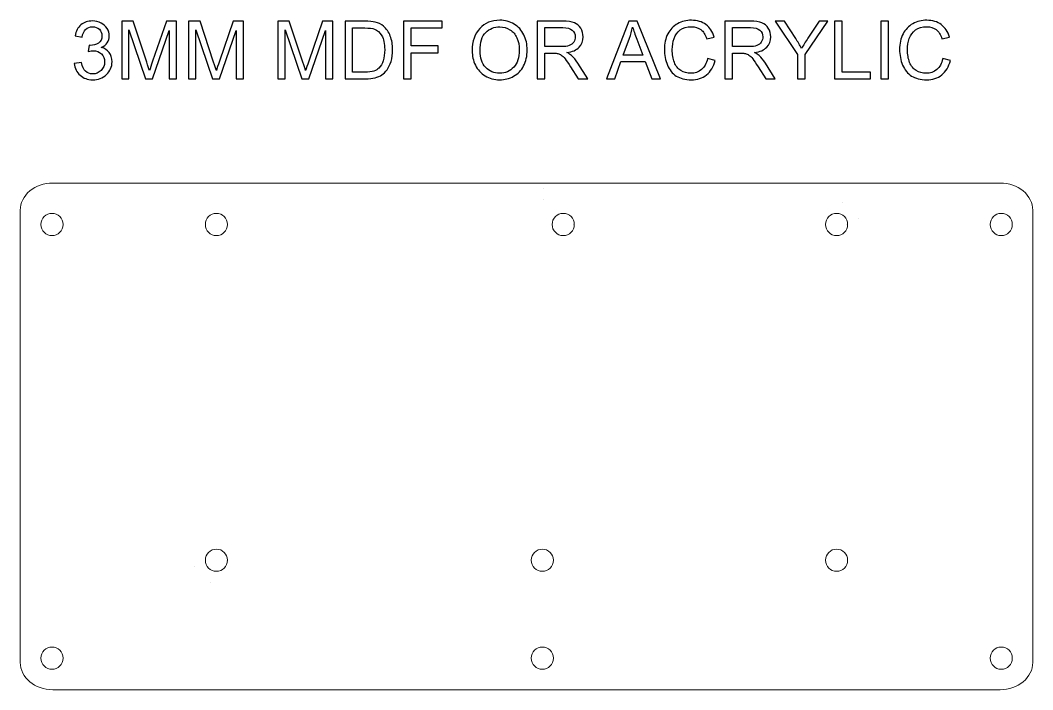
# Model space of a CAD drawing. Header units: millimetres. Extents: x 235 to 559, y -903 to 202.
# Drawn here: x 237.4 to 557.4, y -9 to 202.3 of the extents above; entities that cross this region are included whole.
import ezdxf

# ---------------------------------------------------------------- set-up
doc = ezdxf.new("R2010")
doc.units = ezdxf.units.MM
doc.header["$MEASUREMENT"] = 0
doc.layers.add('Layer 1', color=7, linetype='Continuous')

msp = doc.modelspace()

# ---------------------------------------------------------------- linework, layer by layer
at = {"layer": 'Layer 1', "color": 250}
for points, knots in [([(254.5215, 188.6838), (254.5215, 188.6838), (256.7567, 188.9886), (256.7567, 188.9886), (257.0149, 187.7186), (257.4467, 186.8042), (258.0606, 186.2454), (258.6744, 185.6866), (259.4279, 185.4072), (260.3212, 185.4072), (261.3795, 185.4072), (262.2727, 185.7713), (262.9924, 186.4994), (263.7121, 187.2275), (264.0719, 188.1292), (264.0719, 189.2045), (264.0719, 190.229), (263.7375, 191.0756), (263.0644, 191.7445), (262.3955, 192.4091), (261.5446, 192.7436), (260.5074, 192.7436), (260.0841, 192.7436), (259.5592, 192.6589), (258.9284, 192.4938), (258.9284, 192.4938), (259.1782, 194.4496), (259.1782, 194.4496), (259.3263, 194.4327), (259.4491, 194.4242), (259.538, 194.4242), (260.4947, 194.4242), (261.3499, 194.674), (262.1161, 195.1693), (262.8781, 195.6646), (263.2591, 196.4266), (263.2591, 197.4553), (263.2591, 198.2723), (262.9797, 198.9496), (262.4251, 199.4873), (261.8706, 200.0249), (261.1551, 200.2916), (260.2788, 200.2916), (259.4068, 200.2916), (258.6829, 200.0164), (258.1029, 199.4661), (257.5229, 198.9158), (257.1504, 198.0903), (256.9853, 196.9896), (256.9853, 196.9896), (254.7501, 197.396), (254.7501, 197.396), (255.0253, 198.8946), (255.6433, 200.0588), (256.6128, 200.8843), (257.578, 201.7098), (258.7845, 202.1204), (260.2238, 202.1204), (261.2144, 202.1204), (262.1288, 201.9087), (262.9628, 201.4812), (263.801, 201.0578), (264.4402, 200.4779), (264.8805, 199.7455), (265.325, 199.0089), (265.5451, 198.23), (265.5451, 197.4045), (265.5451, 196.6213), (265.3334, 195.9101), (264.9143, 195.2666), (264.491, 194.6232), (263.8645, 194.1109), (263.039, 193.7299), (264.1142, 193.4844), (264.9482, 192.9679), (265.5451, 192.1848), (266.1378, 191.4058), (266.4341, 190.4237), (266.4341, 189.2511), (266.4341, 187.6636), (265.8541, 186.3131), (264.6984, 185.2082), (263.5385, 184.1033), (262.0738, 183.553), (260.3042, 183.553), (258.7083, 183.553), (257.3832, 184.0314), (256.3291, 184.9839), (255.2708, 185.9364), (254.6697, 187.1683), (254.5215, 188.6838)], [0, 0, 0, 0, 0.03333333, 0.03333333, 0.03333333, 0.06666667, 0.06666667, 0.06666667, 0.1, 0.1, 0.1, 0.13333333, 0.13333333, 0.13333333, 0.16666667, 0.16666667, 0.16666667, 0.2, 0.2, 0.2, 0.23333333, 0.23333333, 0.23333333, 0.26666667, 0.26666667, 0.26666667, 0.3, 0.3, 0.3, 0.33333333, 0.33333333, 0.33333333, 0.36666667, 0.36666667, 0.36666667, 0.4, 0.4, 0.4, 0.43333333, 0.43333333, 0.43333333, 0.46666667, 0.46666667, 0.46666667, 0.5, 0.5, 0.5, 0.53333333, 0.53333333, 0.53333333, 0.56666667, 0.56666667, 0.56666667, 0.6, 0.6, 0.6, 0.63333333, 0.63333333, 0.63333333, 0.66666667, 0.66666667, 0.66666667, 0.7, 0.7, 0.7, 0.73333333, 0.73333333, 0.73333333, 0.76666667, 0.76666667, 0.76666667, 0.8, 0.8, 0.8, 0.83333333, 0.83333333, 0.83333333, 0.86666667, 0.86666667, 0.86666667, 0.9, 0.9, 0.9, 0.93333333, 0.93333333, 0.93333333, 0.96666667, 0.96666667, 0.96666667, 1, 1, 1, 1]), ([(269.4863, 183.8578), (269.4863, 183.8578), (269.4863, 202.0442), (269.4863, 202.0442), (269.4863, 202.0442), (273.0931, 202.0442), (273.0931, 202.0442), (273.0931, 202.0442), (277.3942, 189.1706), (277.3942, 189.1706), (277.7921, 187.9726), (278.08, 187.0751), (278.262, 186.4782), (278.4694, 187.1386), (278.7954, 188.1123), (279.2357, 189.395), (279.2357, 189.395), (283.6129, 202.0442), (283.6129, 202.0442), (283.6129, 202.0442), (286.8345, 202.0442), (286.8345, 202.0442), (286.8345, 202.0442), (286.8345, 183.8578), (286.8345, 183.8578), (286.8345, 183.8578), (284.5231, 183.8578), (284.5231, 183.8578), (284.5231, 183.8578), (284.5231, 199.0724), (284.5231, 199.0724), (284.5231, 199.0724), (279.2145, 183.8578), (279.2145, 183.8578), (279.2145, 183.8578), (277.047, 183.8578), (277.047, 183.8578), (277.047, 183.8578), (271.7977, 199.3518), (271.7977, 199.3518), (271.7977, 199.3518), (271.7977, 183.8578), (271.7977, 183.8578), (271.7977, 183.8578), (269.4863, 183.8578), (269.4863, 183.8578)], [0, 0, 0, 0, 0.06666667, 0.06666667, 0.06666667, 0.13333333, 0.13333333, 0.13333333, 0.2, 0.2, 0.2, 0.26666667, 0.26666667, 0.26666667, 0.33333333, 0.33333333, 0.33333333, 0.4, 0.4, 0.4, 0.46666667, 0.46666667, 0.46666667, 0.53333333, 0.53333333, 0.53333333, 0.6, 0.6, 0.6, 0.66666667, 0.66666667, 0.66666667, 0.73333333, 0.73333333, 0.73333333, 0.8, 0.8, 0.8, 0.86666667, 0.86666667, 0.86666667, 0.93333333, 0.93333333, 0.93333333, 1, 1, 1, 1]), ([(290.6445, 183.8578), (290.6445, 183.8578), (290.6445, 202.0442), (290.6445, 202.0442), (290.6445, 202.0442), (294.2513, 202.0442), (294.2513, 202.0442), (294.2513, 202.0442), (298.5524, 189.1706), (298.5524, 189.1706), (298.9503, 187.9726), (299.2382, 187.0751), (299.4202, 186.4782), (299.6276, 187.1386), (299.9536, 188.1123), (300.3939, 189.395), (300.3939, 189.395), (304.7711, 202.0442), (304.7711, 202.0442), (304.7711, 202.0442), (307.9927, 202.0442), (307.9927, 202.0442), (307.9927, 202.0442), (307.9927, 183.8578), (307.9927, 183.8578), (307.9927, 183.8578), (305.6813, 183.8578), (305.6813, 183.8578), (305.6813, 183.8578), (305.6813, 199.0724), (305.6813, 199.0724), (305.6813, 199.0724), (300.3727, 183.8578), (300.3727, 183.8578), (300.3727, 183.8578), (298.2052, 183.8578), (298.2052, 183.8578), (298.2052, 183.8578), (292.9559, 199.3518), (292.9559, 199.3518), (292.9559, 199.3518), (292.9559, 183.8578), (292.9559, 183.8578), (292.9559, 183.8578), (290.6445, 183.8578), (290.6445, 183.8578)], [0, 0, 0, 0, 0.06666667, 0.06666667, 0.06666667, 0.13333333, 0.13333333, 0.13333333, 0.2, 0.2, 0.2, 0.26666667, 0.26666667, 0.26666667, 0.33333333, 0.33333333, 0.33333333, 0.4, 0.4, 0.4, 0.46666667, 0.46666667, 0.46666667, 0.53333333, 0.53333333, 0.53333333, 0.6, 0.6, 0.6, 0.66666667, 0.66666667, 0.66666667, 0.73333333, 0.73333333, 0.73333333, 0.8, 0.8, 0.8, 0.86666667, 0.86666667, 0.86666667, 0.93333333, 0.93333333, 0.93333333, 1, 1, 1, 1]), ([(318.8597, 183.8578), (318.8597, 183.8578), (318.8597, 202.0442), (318.8597, 202.0442), (318.8597, 202.0442), (322.4665, 202.0442), (322.4665, 202.0442), (322.4665, 202.0442), (326.7676, 189.1706), (326.7676, 189.1706), (327.1655, 187.9726), (327.4534, 187.0751), (327.6354, 186.4782), (327.8428, 187.1386), (328.1688, 188.1123), (328.6091, 189.395), (328.6091, 189.395), (332.9863, 202.0442), (332.9863, 202.0442), (332.9863, 202.0442), (336.2079, 202.0442), (336.2079, 202.0442), (336.2079, 202.0442), (336.2079, 183.8578), (336.2079, 183.8578), (336.2079, 183.8578), (333.8965, 183.8578), (333.8965, 183.8578), (333.8965, 183.8578), (333.8965, 199.0724), (333.8965, 199.0724), (333.8965, 199.0724), (328.5879, 183.8578), (328.5879, 183.8578), (328.5879, 183.8578), (326.4204, 183.8578), (326.4204, 183.8578), (326.4204, 183.8578), (321.1711, 199.3518), (321.1711, 199.3518), (321.1711, 199.3518), (321.1711, 183.8578), (321.1711, 183.8578), (321.1711, 183.8578), (318.8597, 183.8578), (318.8597, 183.8578)], [0, 0, 0, 0, 0.06666667, 0.06666667, 0.06666667, 0.13333333, 0.13333333, 0.13333333, 0.2, 0.2, 0.2, 0.26666667, 0.26666667, 0.26666667, 0.33333333, 0.33333333, 0.33333333, 0.4, 0.4, 0.4, 0.46666667, 0.46666667, 0.46666667, 0.53333333, 0.53333333, 0.53333333, 0.6, 0.6, 0.6, 0.66666667, 0.66666667, 0.66666667, 0.73333333, 0.73333333, 0.73333333, 0.8, 0.8, 0.8, 0.86666667, 0.86666667, 0.86666667, 0.93333333, 0.93333333, 0.93333333, 1, 1, 1, 1]), ([(340.0687, 183.8578), (340.0687, 183.8578), (340.0687, 202.0442), (340.0687, 202.0442), (340.0687, 202.0442), (346.334, 202.0442), (346.334, 202.0442), (347.748, 202.0442), (348.8275, 201.9595), (349.5725, 201.786), (350.6139, 201.5447), (351.5029, 201.1086), (352.2395, 200.4821), (353.2005, 199.6693), (353.9159, 198.6364), (354.3901, 197.3748), (354.8684, 196.1133), (355.1055, 194.6697), (355.1055, 193.0484), (355.1055, 191.6683), (354.9446, 190.4449), (354.6229, 189.3781), (354.3012, 188.3113), (353.8863, 187.4265), (353.3825, 186.728), (352.8745, 186.0295), (352.3242, 185.4792), (351.7231, 185.0812), (351.1262, 184.6791), (350.4023, 184.3743), (349.5556, 184.1668), (348.7047, 183.9594), (347.731, 183.8578), (346.6304, 183.8578), (346.6304, 183.8578), (340.0687, 183.8578), (340.0687, 183.8578)], [0, 0, 0, 0, 0.08333333, 0.08333333, 0.08333333, 0.16666667, 0.16666667, 0.16666667, 0.25, 0.25, 0.25, 0.33333333, 0.33333333, 0.33333333, 0.41666667, 0.41666667, 0.41666667, 0.5, 0.5, 0.5, 0.58333333, 0.58333333, 0.58333333, 0.66666667, 0.66666667, 0.66666667, 0.75, 0.75, 0.75, 0.83333333, 0.83333333, 0.83333333, 0.91666667, 0.91666667, 0.91666667, 1, 1, 1, 1]), ([(358.5387, 183.8578), (358.5387, 183.8578), (358.5387, 202.0442), (358.5387, 202.0442), (358.5387, 202.0442), (370.8069, 202.0442), (370.8069, 202.0442), (370.8069, 202.0442), (370.8069, 199.9106), (370.8069, 199.9106), (370.8069, 199.9106), (360.9517, 199.9106), (360.9517, 199.9106), (360.9517, 199.9106), (360.9517, 194.2464), (360.9517, 194.2464), (360.9517, 194.2464), (369.4861, 194.2464), (369.4861, 194.2464), (369.4861, 194.2464), (369.4861, 192.1128), (369.4861, 192.1128), (369.4861, 192.1128), (360.9517, 192.1128), (360.9517, 192.1128), (360.9517, 192.1128), (360.9517, 183.8578), (360.9517, 183.8578), (360.9517, 183.8578), (358.5387, 183.8578), (358.5387, 183.8578)], [0, 0, 0, 0, 0.1, 0.1, 0.1, 0.2, 0.2, 0.2, 0.3, 0.3, 0.3, 0.4, 0.4, 0.4, 0.5, 0.5, 0.5, 0.6, 0.6, 0.6, 0.7, 0.7, 0.7, 0.8, 0.8, 0.8, 0.9, 0.9, 0.9, 1, 1, 1, 1]), ([(380.2473, 192.7097), (380.2473, 195.7238), (381.0601, 198.086), (382.6815, 199.7921), (384.3028, 201.4981), (386.3941, 202.349), (388.9595, 202.349), (390.6401, 202.349), (392.1514, 201.9468), (393.5019, 201.1467), (394.8481, 200.3466), (395.8768, 199.229), (396.5837, 197.7939), (397.2907, 196.3631), (397.6463, 194.7375), (397.6463, 192.9214), (397.6463, 191.0799), (397.2738, 189.4289), (396.5287, 187.9768), (395.7836, 186.5206), (394.7295, 185.4199), (393.3664, 184.6748), (391.999, 183.9255), (390.5258, 183.553), (388.9468, 183.553), (387.2323, 183.553), (385.7041, 183.9679), (384.3536, 184.7934), (383.0074, 185.6189), (381.983, 186.7449), (381.2887, 188.1758), (380.5944, 189.6024), (380.2473, 191.1137), (380.2473, 192.7097)], [0, 0, 0, 0, 0.09090909, 0.09090909, 0.09090909, 0.18181818, 0.18181818, 0.18181818, 0.27272727, 0.27272727, 0.27272727, 0.36363636, 0.36363636, 0.36363636, 0.45454545, 0.45454545, 0.45454545, 0.54545455, 0.54545455, 0.54545455, 0.63636364, 0.63636364, 0.63636364, 0.72727273, 0.72727273, 0.72727273, 0.81818182, 0.81818182, 0.81818182, 0.90909091, 0.90909091, 0.90909091, 1, 1, 1, 1]), ([(400.7917, 183.8578), (400.7917, 183.8578), (400.7917, 202.0442), (400.7917, 202.0442), (400.7917, 202.0442), (408.852, 202.0442), (408.852, 202.0442), (410.4733, 202.0442), (411.7052, 201.8791), (412.5477, 201.5531), (413.3901, 201.2272), (414.0632, 200.6514), (414.567, 199.8259), (415.0707, 199.0004), (415.3205, 198.086), (415.3205, 197.087), (415.3205, 195.7958), (414.9014, 194.7078), (414.0674, 193.8231), (413.2335, 192.9383), (411.9465, 192.3795), (410.2024, 192.1382), (410.8416, 191.8334), (411.3242, 191.5286), (411.6544, 191.2323), (412.3572, 190.5888), (413.0218, 189.7802), (413.6441, 188.8108), (413.6441, 188.8108), (416.7895, 183.8578), (416.7895, 183.8578), (416.7895, 183.8578), (413.7838, 183.8578), (413.7838, 183.8578), (413.7838, 183.8578), (411.3793, 187.6424), (411.3793, 187.6424), (410.6808, 188.7388), (410.1008, 189.5728), (409.6478, 190.1528), (409.1906, 190.7327), (408.7842, 191.1349), (408.4244, 191.3677), (408.0688, 191.5963), (407.7005, 191.7572), (407.328, 191.8503), (407.057, 191.9054), (406.6125, 191.935), (405.9902, 191.935), (405.9902, 191.935), (403.2047, 191.935), (403.2047, 191.935), (403.2047, 191.935), (403.2047, 183.8578), (403.2047, 183.8578), (403.2047, 183.8578), (400.7917, 183.8578), (400.7917, 183.8578)], [0, 0, 0, 0, 0.05263158, 0.05263158, 0.05263158, 0.10526316, 0.10526316, 0.10526316, 0.15789474, 0.15789474, 0.15789474, 0.21052632, 0.21052632, 0.21052632, 0.26315789, 0.26315789, 0.26315789, 0.31578947, 0.31578947, 0.31578947, 0.36842105, 0.36842105, 0.36842105, 0.42105263, 0.42105263, 0.42105263, 0.47368421, 0.47368421, 0.47368421, 0.52631579, 0.52631579, 0.52631579, 0.57894737, 0.57894737, 0.57894737, 0.63157895, 0.63157895, 0.63157895, 0.68421053, 0.68421053, 0.68421053, 0.73684211, 0.73684211, 0.73684211, 0.78947368, 0.78947368, 0.78947368, 0.84210526, 0.84210526, 0.84210526, 0.89473684, 0.89473684, 0.89473684, 0.94736842, 0.94736842, 0.94736842, 1, 1, 1, 1]), ([(422.7457, 183.8578), (422.7457, 183.8578), (429.7222, 202.0442), (429.7222, 202.0442), (429.7222, 202.0442), (432.3681, 202.0442), (432.3681, 202.0442), (432.3681, 202.0442), (439.7722, 183.8578), (439.7722, 183.8578), (439.7722, 183.8578), (437.0332, 183.8578), (437.0332, 183.8578), (437.0332, 183.8578), (434.9292, 189.3696), (434.9292, 189.3696), (434.9292, 189.3696), (427.2711, 189.3696), (427.2711, 189.3696), (427.2711, 189.3696), (425.2984, 183.8578), (425.2984, 183.8578), (425.2984, 183.8578), (422.7457, 183.8578), (422.7457, 183.8578)], [0, 0, 0, 0, 0.125, 0.125, 0.125, 0.25, 0.25, 0.25, 0.375, 0.375, 0.375, 0.5, 0.5, 0.5, 0.625, 0.625, 0.625, 0.75, 0.75, 0.75, 0.875, 0.875, 0.875, 1, 1, 1, 1]), ([(454.6354, 190.2374), (454.6354, 190.2374), (457.0484, 189.6278), (457.0484, 189.6278), (456.5446, 187.6509), (455.6387, 186.148), (454.3306, 185.1109), (453.0225, 184.0737), (451.4223, 183.553), (449.53, 183.553), (447.5742, 183.553), (445.9825, 183.9509), (444.7548, 184.751), (443.5271, 185.5469), (442.5958, 186.7026), (441.9566, 188.2139), (441.3173, 189.7294), (440.9956, 191.3508), (440.9956, 193.0865), (440.9956, 194.9788), (441.3554, 196.6298), (442.0793, 198.0395), (442.8032, 199.4492), (443.8319, 200.5202), (445.1654, 201.2526), (446.4989, 201.9849), (447.9679, 202.349), (449.5681, 202.349), (451.3884, 202.349), (452.9167, 201.8876), (454.1528, 200.9605), (455.3932, 200.0334), (456.2568, 198.7337), (456.7436, 197.0573), (456.7436, 197.0573), (454.3814, 196.4985), (454.3814, 196.4985), (453.9623, 197.8193), (453.3485, 198.7845), (452.5484, 199.3857), (451.7483, 199.991), (450.7407, 200.2916), (449.5258, 200.2916), (448.133, 200.2916), (446.9646, 199.9572), (446.029, 199.2883), (445.0935, 198.6194), (444.4331, 197.7177), (444.0563, 196.5917), (443.6753, 195.4614), (443.4848, 194.2972), (443.4848, 193.0992), (443.4848, 191.554), (443.7092, 190.2036), (444.1579, 189.0521), (444.6066, 187.8964), (445.3051, 187.037), (446.2534, 186.4655), (447.2017, 185.894), (448.2261, 185.6104), (449.331, 185.6104), (450.6772, 185.6104), (451.8118, 185.9999), (452.7431, 186.7746), (453.6744, 187.5535), (454.3052, 188.705), (454.6354, 190.2374)], [0, 0, 0, 0, 0.04545455, 0.04545455, 0.04545455, 0.09090909, 0.09090909, 0.09090909, 0.13636364, 0.13636364, 0.13636364, 0.18181818, 0.18181818, 0.18181818, 0.22727273, 0.22727273, 0.22727273, 0.27272727, 0.27272727, 0.27272727, 0.31818182, 0.31818182, 0.31818182, 0.36363636, 0.36363636, 0.36363636, 0.40909091, 0.40909091, 0.40909091, 0.45454545, 0.45454545, 0.45454545, 0.5, 0.5, 0.5, 0.54545455, 0.54545455, 0.54545455, 0.59090909, 0.59090909, 0.59090909, 0.63636364, 0.63636364, 0.63636364, 0.68181818, 0.68181818, 0.68181818, 0.72727273, 0.72727273, 0.72727273, 0.77272727, 0.77272727, 0.77272727, 0.81818182, 0.81818182, 0.81818182, 0.86363636, 0.86363636, 0.86363636, 0.90909091, 0.90909091, 0.90909091, 0.95454545, 0.95454545, 0.95454545, 1, 1, 1, 1]), ([(460.0752, 183.8578), (460.0752, 183.8578), (460.0752, 202.0442), (460.0752, 202.0442), (460.0752, 202.0442), (468.1355, 202.0442), (468.1355, 202.0442), (469.7568, 202.0442), (470.9887, 201.8791), (471.8312, 201.5531), (472.6736, 201.2272), (473.3467, 200.6514), (473.8505, 199.8259), (474.3542, 199.0004), (474.604, 198.086), (474.604, 197.087), (474.604, 195.7958), (474.1849, 194.7078), (473.3509, 193.8231), (472.517, 192.9383), (471.23, 192.3795), (469.4859, 192.1382), (470.1251, 191.8334), (470.6077, 191.5286), (470.9379, 191.2323), (471.6407, 190.5888), (472.3053, 189.7802), (472.9276, 188.8108), (472.9276, 188.8108), (476.073, 183.8578), (476.073, 183.8578), (476.073, 183.8578), (473.0673, 183.8578), (473.0673, 183.8578), (473.0673, 183.8578), (470.6628, 187.6424), (470.6628, 187.6424), (469.9643, 188.7388), (469.3843, 189.5728), (468.9313, 190.1528), (468.4741, 190.7327), (468.0677, 191.1349), (467.7079, 191.3677), (467.3523, 191.5963), (466.984, 191.7572), (466.6115, 191.8503), (466.3405, 191.9054), (465.896, 191.935), (465.2737, 191.935), (465.2737, 191.935), (462.4882, 191.935), (462.4882, 191.935), (462.4882, 191.935), (462.4882, 183.8578), (462.4882, 183.8578), (462.4882, 183.8578), (460.0752, 183.8578), (460.0752, 183.8578)], [0, 0, 0, 0, 0.05263158, 0.05263158, 0.05263158, 0.10526316, 0.10526316, 0.10526316, 0.15789474, 0.15789474, 0.15789474, 0.21052632, 0.21052632, 0.21052632, 0.26315789, 0.26315789, 0.26315789, 0.31578947, 0.31578947, 0.31578947, 0.36842105, 0.36842105, 0.36842105, 0.42105263, 0.42105263, 0.42105263, 0.47368421, 0.47368421, 0.47368421, 0.52631579, 0.52631579, 0.52631579, 0.57894737, 0.57894737, 0.57894737, 0.63157895, 0.63157895, 0.63157895, 0.68421053, 0.68421053, 0.68421053, 0.73684211, 0.73684211, 0.73684211, 0.78947368, 0.78947368, 0.78947368, 0.84210526, 0.84210526, 0.84210526, 0.89473684, 0.89473684, 0.89473684, 0.94736842, 0.94736842, 0.94736842, 1, 1, 1, 1]), ([(483.0368, 183.8578), (483.0368, 183.8578), (483.0368, 191.5625), (483.0368, 191.5625), (483.0368, 191.5625), (476.0264, 202.0442), (476.0264, 202.0442), (476.0264, 202.0442), (478.922, 202.0442), (478.922, 202.0442), (478.922, 202.0442), (482.5161, 196.5409), (482.5161, 196.5409), (483.1849, 195.5206), (483.8072, 194.5004), (484.3745, 193.4802), (484.9291, 194.4327), (485.6022, 195.4995), (486.3853, 196.6848), (486.3853, 196.6848), (489.9075, 202.0442), (489.9075, 202.0442), (489.9075, 202.0442), (492.7142, 202.0442), (492.7142, 202.0442), (492.7142, 202.0442), (485.4498, 191.5625), (485.4498, 191.5625), (485.4498, 191.5625), (485.4498, 183.8578), (485.4498, 183.8578), (485.4498, 183.8578), (483.0368, 183.8578), (483.0368, 183.8578)], [0, 0, 0, 0, 0.09090909, 0.09090909, 0.09090909, 0.18181818, 0.18181818, 0.18181818, 0.27272727, 0.27272727, 0.27272727, 0.36363636, 0.36363636, 0.36363636, 0.45454545, 0.45454545, 0.45454545, 0.54545455, 0.54545455, 0.54545455, 0.63636364, 0.63636364, 0.63636364, 0.72727273, 0.72727273, 0.72727273, 0.81818182, 0.81818182, 0.81818182, 0.90909091, 0.90909091, 0.90909091, 1, 1, 1, 1]), ([(494.7504, 183.8578), (494.7504, 183.8578), (494.7504, 202.0442), (494.7504, 202.0442), (494.7504, 202.0442), (497.1634, 202.0442), (497.1634, 202.0442), (497.1634, 202.0442), (497.1634, 185.9914), (497.1634, 185.9914), (497.1634, 185.9914), (506.1042, 185.9914), (506.1042, 185.9914), (506.1042, 185.9914), (506.1042, 183.8578), (506.1042, 183.8578), (506.1042, 183.8578), (494.7504, 183.8578), (494.7504, 183.8578)], [0, 0, 0, 0, 0.16666667, 0.16666667, 0.16666667, 0.33333333, 0.33333333, 0.33333333, 0.5, 0.5, 0.5, 0.66666667, 0.66666667, 0.66666667, 0.83333333, 0.83333333, 0.83333333, 1, 1, 1, 1]), ([(509.385, 183.8578), (509.385, 183.8578), (509.385, 202.0442), (509.385, 202.0442), (509.385, 202.0442), (511.798, 202.0442), (511.798, 202.0442), (511.798, 202.0442), (511.798, 183.8578), (511.798, 183.8578), (511.798, 183.8578), (509.385, 183.8578), (509.385, 183.8578)], [0, 0, 0, 0, 0.25, 0.25, 0.25, 0.5, 0.5, 0.5, 0.75, 0.75, 0.75, 1, 1, 1, 1]), ([(528.9896, 190.2374), (528.9896, 190.2374), (531.4026, 189.6278), (531.4026, 189.6278), (530.8988, 187.6509), (529.9929, 186.148), (528.6848, 185.1109), (527.3767, 184.0737), (525.7765, 183.553), (523.8842, 183.553), (521.9284, 183.553), (520.3367, 183.9509), (519.109, 184.751), (517.8813, 185.5469), (516.95, 186.7026), (516.3108, 188.2139), (515.6715, 189.7294), (515.3498, 191.3508), (515.3498, 193.0865), (515.3498, 194.9788), (515.7096, 196.6298), (516.4335, 198.0395), (517.1574, 199.4492), (518.1861, 200.5202), (519.5196, 201.2526), (520.8531, 201.9849), (522.3221, 202.349), (523.9223, 202.349), (525.7426, 202.349), (527.2709, 201.8876), (528.507, 200.9605), (529.7474, 200.0334), (530.611, 198.7337), (531.0978, 197.0573), (531.0978, 197.0573), (528.7356, 196.4985), (528.7356, 196.4985), (528.3165, 197.8193), (527.7027, 198.7845), (526.9026, 199.3857), (526.1025, 199.991), (525.0949, 200.2916), (523.88, 200.2916), (522.4872, 200.2916), (521.3188, 199.9572), (520.3832, 199.2883), (519.4477, 198.6194), (518.7873, 197.7177), (518.4105, 196.5917), (518.0295, 195.4614), (517.839, 194.2972), (517.839, 193.0992), (517.839, 191.554), (518.0634, 190.2036), (518.5121, 189.0521), (518.9608, 187.8964), (519.6593, 187.037), (520.6076, 186.4655), (521.5559, 185.894), (522.5803, 185.6104), (523.6852, 185.6104), (525.0314, 185.6104), (526.166, 185.9999), (527.0973, 186.7746), (528.0286, 187.5535), (528.6594, 188.705), (528.9896, 190.2374)], [0, 0, 0, 0, 0.04545455, 0.04545455, 0.04545455, 0.09090909, 0.09090909, 0.09090909, 0.13636364, 0.13636364, 0.13636364, 0.18181818, 0.18181818, 0.18181818, 0.22727273, 0.22727273, 0.22727273, 0.27272727, 0.27272727, 0.27272727, 0.31818182, 0.31818182, 0.31818182, 0.36363636, 0.36363636, 0.36363636, 0.40909091, 0.40909091, 0.40909091, 0.45454545, 0.45454545, 0.45454545, 0.5, 0.5, 0.5, 0.54545455, 0.54545455, 0.54545455, 0.59090909, 0.59090909, 0.59090909, 0.63636364, 0.63636364, 0.63636364, 0.68181818, 0.68181818, 0.68181818, 0.72727273, 0.72727273, 0.72727273, 0.77272727, 0.77272727, 0.77272727, 0.81818182, 0.81818182, 0.81818182, 0.86363636, 0.86363636, 0.86363636, 0.90909091, 0.90909091, 0.90909091, 0.95454545, 0.95454545, 0.95454545, 1, 1, 1, 1]), ([(342.4817, 185.9914), (342.4817, 185.9914), (346.3594, 185.9914), (346.3594, 185.9914), (347.5575, 185.9914), (348.4973, 186.1015), (349.1788, 186.3258), (349.8604, 186.5502), (350.4023, 186.8635), (350.8087, 187.2699), (351.3759, 187.8414), (351.8204, 188.6118), (352.1379, 189.577), (352.4554, 190.5422), (352.6163, 191.7106), (352.6163, 193.0865), (352.6163, 194.9915), (352.303, 196.4562), (351.6807, 197.4807), (351.0584, 198.5051), (350.3007, 199.1909), (349.4074, 199.5381), (348.764, 199.7878), (347.7268, 199.9106), (346.2959, 199.9106), (346.2959, 199.9106), (342.4817, 199.9106), (342.4817, 199.9106), (342.4817, 199.9106), (342.4817, 185.9914), (342.4817, 185.9914)], [0, 0, 0, 0, 0.1, 0.1, 0.1, 0.2, 0.2, 0.2, 0.3, 0.3, 0.3, 0.4, 0.4, 0.4, 0.5, 0.5, 0.5, 0.6, 0.6, 0.6, 0.7, 0.7, 0.7, 0.8, 0.8, 0.8, 0.9, 0.9, 0.9, 1, 1, 1, 1]), ([(382.7365, 192.6674), (382.7365, 190.4787), (383.3249, 188.7558), (384.5018, 187.4985), (385.6787, 186.2412), (387.1561, 185.6104), (388.9341, 185.6104), (390.746, 185.6104), (392.2319, 186.2454), (393.4045, 187.5154), (394.5729, 188.7854), (395.1571, 190.5888), (395.1571, 192.9256), (395.1571, 194.403), (394.9073, 195.6942), (394.4078, 196.7949), (393.9083, 197.8955), (393.1759, 198.7507), (392.2149, 199.356), (391.2497, 199.9614), (390.1702, 200.2662), (388.9722, 200.2662), (387.2704, 200.2662), (385.8057, 199.682), (384.578, 198.5136), (383.3503, 197.3452), (382.7365, 195.3979), (382.7365, 192.6674)], [0, 0, 0, 0, 0.11111111, 0.11111111, 0.11111111, 0.22222222, 0.22222222, 0.22222222, 0.33333333, 0.33333333, 0.33333333, 0.44444444, 0.44444444, 0.44444444, 0.55555556, 0.55555556, 0.55555556, 0.66666667, 0.66666667, 0.66666667, 0.77777778, 0.77777778, 0.77777778, 0.88888889, 0.88888889, 0.88888889, 1, 1, 1, 1]), ([(403.2047, 194.0178), (403.2047, 194.0178), (408.3694, 194.0178), (408.3694, 194.0178), (409.47, 194.0178), (410.3252, 194.1321), (410.9432, 194.3607), (411.5613, 194.5851), (412.0312, 194.9491), (412.3487, 195.4529), (412.6704, 195.9524), (412.8313, 196.4943), (412.8313, 197.0827), (412.8313, 197.9421), (412.5223, 198.6533), (411.9, 199.2079), (411.2777, 199.7624), (410.2955, 200.0376), (408.9536, 200.0376), (408.9536, 200.0376), (403.2047, 200.0376), (403.2047, 200.0376), (403.2047, 200.0376), (403.2047, 194.0178), (403.2047, 194.0178)], [0, 0, 0, 0, 0.125, 0.125, 0.125, 0.25, 0.25, 0.25, 0.375, 0.375, 0.375, 0.5, 0.5, 0.5, 0.625, 0.625, 0.625, 0.75, 0.75, 0.75, 0.875, 0.875, 0.875, 1, 1, 1, 1]), ([(427.9781, 191.3254), (427.9781, 191.3254), (434.1757, 191.3254), (434.1757, 191.3254), (434.1757, 191.3254), (432.2792, 196.3673), (432.2792, 196.3673), (431.7077, 197.8998), (431.2759, 199.1655), (430.9753, 200.1646), (430.7255, 198.9793), (430.3911, 197.8151), (429.972, 196.6636), (429.972, 196.6636), (427.9781, 191.3254), (427.9781, 191.3254)], [0, 0, 0, 0, 0.2, 0.2, 0.2, 0.4, 0.4, 0.4, 0.6, 0.6, 0.6, 0.8, 0.8, 0.8, 1, 1, 1, 1]), ([(462.4882, 194.0178), (462.4882, 194.0178), (467.6529, 194.0178), (467.6529, 194.0178), (468.7535, 194.0178), (469.6087, 194.1321), (470.2267, 194.3607), (470.8448, 194.5851), (471.3147, 194.9491), (471.6322, 195.4529), (471.9539, 195.9524), (472.1148, 196.4943), (472.1148, 197.0827), (472.1148, 197.9421), (471.8058, 198.6533), (471.1835, 199.2079), (470.5612, 199.7624), (469.579, 200.0376), (468.2371, 200.0376), (468.2371, 200.0376), (462.4882, 200.0376), (462.4882, 200.0376), (462.4882, 200.0376), (462.4882, 194.0178), (462.4882, 194.0178)], [0, 0, 0, 0, 0.125, 0.125, 0.125, 0.25, 0.25, 0.25, 0.375, 0.375, 0.375, 0.5, 0.5, 0.5, 0.625, 0.625, 0.625, 0.75, 0.75, 0.75, 0.875, 0.875, 0.875, 1, 1, 1, 1])]:
    msp.add_open_spline(points, degree=3, knots=knots, dxfattribs=at)
at = {"layer": 'Layer 1', "lineweight": 9}
for points, knots in [([(247.705, 150.9638), (244.9799, 150.9638), (242.3663, 150.0568), (240.4394, 148.4423), (238.5124, 146.8279), (237.4298, 144.6382), (237.4298, 142.355), (237.4298, 142.355), (237.4298, -0.4274), (237.4298, -0.4274), (237.4298, -5.1819), (242.0302, -9.0362), (247.705, -9.0362), (247.705, -9.0362), (547.1546, -9.0362), (547.1546, -9.0362), (549.8797, -9.0362), (552.4933, -8.1292), (554.4202, -6.5147), (556.3472, -4.9003), (557.4298, -2.7106), (557.4298, -0.4274), (557.4298, -0.4274), (557.4298, 142.355), (557.4298, 142.355), (557.4298, 144.6382), (556.3472, 146.8279), (554.4202, 148.4423), (552.4933, 150.0568), (549.8797, 150.9638), (547.1546, 150.9638), (547.1546, 150.9638), (247.705, 150.9638), (247.705, 150.9638)], [0, 0, 0, 0, 0.09090909, 0.09090909, 0.09090909, 0.18181818, 0.18181818, 0.18181818, 0.27272727, 0.27272727, 0.27272727, 0.36363636, 0.36363636, 0.36363636, 0.45454545, 0.45454545, 0.45454545, 0.54545455, 0.54545455, 0.54545455, 0.63636364, 0.63636364, 0.63636364, 0.72727273, 0.72727273, 0.72727273, 0.81818182, 0.81818182, 0.81818182, 0.90909091, 0.90909091, 0.90909091, 1, 1, 1, 1]), ([(250.9615, 137.8638), (250.9615, 139.7968), (249.3945, 141.3638), (247.4615, 141.3638), (245.5285, 141.3638), (243.9615, 139.7968), (243.9615, 137.8638), (243.9615, 135.9308), (245.5285, 134.3638), (247.4615, 134.3638), (249.3945, 134.3638), (250.9615, 135.9308), (250.9615, 137.8638)], [0, 0, 0, 0, 0.25, 0.25, 0.25, 0.5, 0.5, 0.5, 0.75, 0.75, 0.75, 1, 1, 1, 1]), ([(302.9298, 137.8638), (302.9298, 139.7968), (301.3628, 141.3638), (299.4298, 141.3638), (297.4968, 141.3638), (295.9298, 139.7968), (295.9298, 137.8638), (295.9298, 135.9308), (297.4968, 134.3638), (299.4298, 134.3638), (301.3628, 134.3638), (302.9298, 135.9308), (302.9298, 137.8638)], [0, 0, 0, 0, 0.25, 0.25, 0.25, 0.5, 0.5, 0.5, 0.75, 0.75, 0.75, 1, 1, 1, 1]), ([(412.5298, 137.8638), (412.5298, 139.7968), (410.9628, 141.3638), (409.0298, 141.3638), (407.0968, 141.3638), (405.5298, 139.7968), (405.5298, 137.8638), (405.5298, 135.9308), (407.0968, 134.3638), (409.0298, 134.3638), (410.9628, 134.3638), (412.5298, 135.9308), (412.5298, 137.8638)], [0, 0, 0, 0, 0.25, 0.25, 0.25, 0.5, 0.5, 0.5, 0.75, 0.75, 0.75, 1, 1, 1, 1]), ([(498.9298, 137.8638), (498.9298, 139.7968), (497.3628, 141.3638), (495.4298, 141.3638), (493.4968, 141.3638), (491.9298, 139.7968), (491.9298, 137.8638), (491.9298, 135.9308), (493.4968, 134.3638), (495.4298, 134.3638), (497.3628, 134.3638), (498.9298, 135.9308), (498.9298, 137.8638)], [0, 0, 0, 0, 0.25, 0.25, 0.25, 0.5, 0.5, 0.5, 0.75, 0.75, 0.75, 1, 1, 1, 1]), ([(550.9615, 137.8638), (550.9615, 139.7968), (549.3945, 141.3638), (547.4615, 141.3638), (545.5285, 141.3638), (543.9615, 139.7968), (543.9615, 137.8638), (543.9615, 135.9308), (545.5285, 134.3638), (547.4615, 134.3638), (549.3945, 134.3638), (550.9615, 135.9308), (550.9615, 137.8638)], [0, 0, 0, 0, 0.25, 0.25, 0.25, 0.5, 0.5, 0.5, 0.75, 0.75, 0.75, 1, 1, 1, 1]), ([(302.9298, 31.8638), (302.9298, 33.7968), (301.3628, 35.3638), (299.4298, 35.3638), (297.4968, 35.3638), (295.9298, 33.7968), (295.9298, 31.8638), (295.9298, 29.9308), (297.4968, 28.3638), (299.4298, 28.3638), (301.3628, 28.3638), (302.9298, 29.9308), (302.9298, 31.8638)], [0, 0, 0, 0, 0.25, 0.25, 0.25, 0.5, 0.5, 0.5, 0.75, 0.75, 0.75, 1, 1, 1, 1]), ([(405.9298, 31.8638), (405.9298, 33.7968), (404.3628, 35.3638), (402.4298, 35.3638), (400.4968, 35.3638), (398.9298, 33.7968), (398.9298, 31.8638), (398.9298, 29.9308), (400.4968, 28.3638), (402.4298, 28.3638), (404.3628, 28.3638), (405.9298, 29.9308), (405.9298, 31.8638)], [0, 0, 0, 0, 0.25, 0.25, 0.25, 0.5, 0.5, 0.5, 0.75, 0.75, 0.75, 1, 1, 1, 1]), ([(498.9298, 31.8638), (498.9298, 33.7968), (497.3628, 35.3638), (495.4298, 35.3638), (493.4968, 35.3638), (491.9298, 33.7968), (491.9298, 31.8638), (491.9298, 29.9308), (493.4968, 28.3638), (495.4298, 28.3638), (497.3628, 28.3638), (498.9298, 29.9308), (498.9298, 31.8638)], [0, 0, 0, 0, 0.25, 0.25, 0.25, 0.5, 0.5, 0.5, 0.75, 0.75, 0.75, 1, 1, 1, 1]), ([(250.9615, 0.9319), (250.9615, 2.8649), (249.3945, 4.4319), (247.4615, 4.4319), (245.5285, 4.4319), (243.9615, 2.8649), (243.9615, 0.9319), (243.9615, -1.0011), (245.5285, -2.5681), (247.4615, -2.5681), (249.3945, -2.5681), (250.9615, -1.0011), (250.9615, 0.9319)], [0, 0, 0, 0, 0.25, 0.25, 0.25, 0.5, 0.5, 0.5, 0.75, 0.75, 0.75, 1, 1, 1, 1]), ([(405.9298, 0.9334), (405.9298, 2.8664), (404.3628, 4.4334), (402.4298, 4.4334), (400.4968, 4.4334), (398.9298, 2.8664), (398.9298, 0.9334), (398.9298, -0.9996), (400.4968, -2.5666), (402.4298, -2.5666), (404.3628, -2.5666), (405.9298, -0.9996), (405.9298, 0.9334)], [0, 0, 0, 0, 0.25, 0.25, 0.25, 0.5, 0.5, 0.5, 0.75, 0.75, 0.75, 1, 1, 1, 1]), ([(550.9615, 0.9334), (550.9615, 2.8664), (549.3945, 4.4334), (547.4615, 4.4334), (545.5285, 4.4334), (543.9615, 2.8664), (543.9615, 0.9334), (543.9615, -0.9996), (545.5285, -2.5666), (547.4615, -2.5666), (549.3945, -2.5666), (550.9615, -0.9996), (550.9615, 0.9334)], [0, 0, 0, 0, 0.25, 0.25, 0.25, 0.5, 0.5, 0.5, 0.75, 0.75, 0.75, 1, 1, 1, 1])]:
    msp.add_open_spline(points, degree=3, knots=knots, dxfattribs=at)
for points in [[(402.9298, 149.3638), (402.9298, 149.3638), (402.9298, 149.3638), (402.9298, 149.3638)], [(402.9298, 149.3638), (402.9298, 149.3638), (402.9298, 149.3638), (402.9298, 149.3638)], [(402.9298, 145.8638), (402.9298, 145.8638), (402.9298, 145.8638), (402.9298, 145.8638)], [(402.9298, 145.8638), (402.9298, 145.8638), (402.9298, 145.8638), (402.9298, 145.8638)], [(497.4298, 144.8638), (497.4298, 144.8638), (497.4298, 144.8638), (497.4298, 144.8638)], [(497.4298, 144.8638), (497.4298, 144.8638), (497.4298, 144.8638), (497.4298, 144.8638)], [(412.2298, 137.8638), (412.2298, 137.8638), (412.2298, 137.8638), (412.2298, 137.8638)], [(412.2298, 137.8638), (412.2298, 137.8638), (412.2298, 137.8638), (412.2298, 137.8638)], [(498.6298, 137.8638), (498.6298, 137.8638), (498.6298, 137.8638), (498.6298, 137.8638)], [(498.6298, 137.8638), (498.6298, 137.8638), (498.6298, 137.8638), (498.6298, 137.8638)], [(502.4298, 139.8638), (502.4298, 139.8638), (502.4298, 139.8638), (502.4298, 139.8638)], [(502.4298, 139.8638), (502.4298, 139.8638), (502.4298, 139.8638), (502.4298, 139.8638)], [(292.4298, 29.8638), (292.4298, 29.8638), (292.4298, 29.8638), (292.4298, 29.8638)], [(292.4298, 29.8638), (292.4298, 29.8638), (292.4298, 29.8638), (292.4298, 29.8638)], [(302.6298, 31.8638), (302.6298, 31.8638), (302.6298, 31.8638), (302.6298, 31.8638)], [(302.6298, 31.8638), (302.6298, 31.8638), (302.6298, 31.8638), (302.6298, 31.8638)], [(297.4298, 24.8638), (297.4298, 24.8638), (297.4298, 24.8638), (297.4298, 24.8638)], [(297.4298, 24.8638), (297.4298, 24.8638), (297.4298, 24.8638), (297.4298, 24.8638)]]:
    msp.add_open_spline(points, degree=3, dxfattribs=at)

doc.saveas('drawing.dxf')
